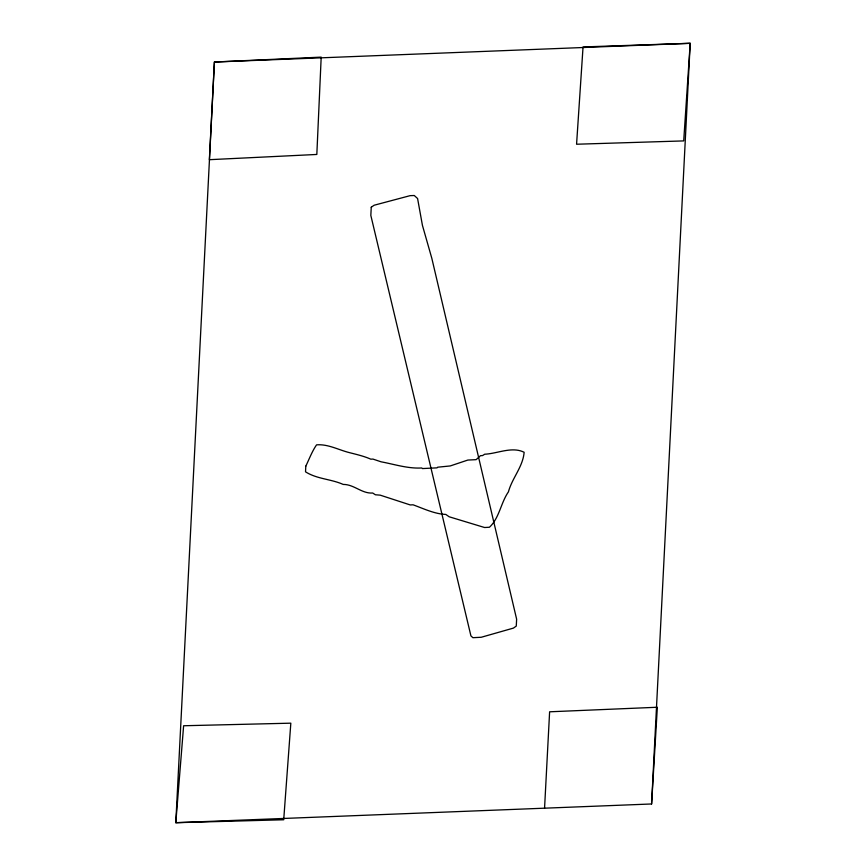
<?xml version="1.0" encoding="UTF-8"?>
<svg xmlns="http://www.w3.org/2000/svg" width="866" height="866" viewBox="0 0 866 866"><rect width="100%" height="100%" fill="white"/><g stroke="black" fill="none" stroke-linecap="round" stroke-linejoin="round"><path stroke-width="1.3" d="M651.589 803.973L690.202 43.3L583.045 46.948L576.572 144.232L683.707 140.909L690.202 43.3L214.411 62.027L209.366 159.69L316.826 154.451L321.189 57.124L214.411 62.027L175.798 822.7L283.712 819.766L290.824 723.175L183.624 725.751L175.798 822.7L651.589 803.973L657.348 707.251L549.618 711.798L544.562 808.162M305.795 466.157L305.525 471.829C317.021 479.136 330.812 478.93 343.217 484.43C353.967 484.278 361.977 493.869 372.694 493.014L375.379 494.767L380.228 495.157L410.267 504.943L413.05 504.802C423.604 508.634 434.58 513.982 445.817 514.436L449.162 516.775L484.581 527.513L489.431 527.253C499.303 518.204 500.808 502.821 508.418 491.866C512.163 477.989 522.956 466.774 524.136 452.279C511.947 446.152 497.409 453.665 484.711 454.217L482.568 455.57L480.489 455.678L476.148 459.651L467.835 460.062L450.255 465.94L437.731 467.196L437.005 467.856L422.435 468.571L421.764 467.976C407.897 468.798 394.42 464.284 381.127 461.816L372.932 459.077L370.843 459.175C363.936 456.155 356.889 454.531 349.604 452.68C338.649 449.974 328.03 443.912 316.566 444.853C312.052 451.359 309.281 458.958 305.795 466.157M371.254 207.234L370.832 215.428L470.931 635.915L472.912 637.69L481.225 637.268L513.408 628.11L516.266 626.086L516.634 619.19L431.82 258.306L422.435 225.376L417.585 198.531L414.273 195.51L410.105 195.662L374.144 205.231L371.254 207.234"/></g></svg>
